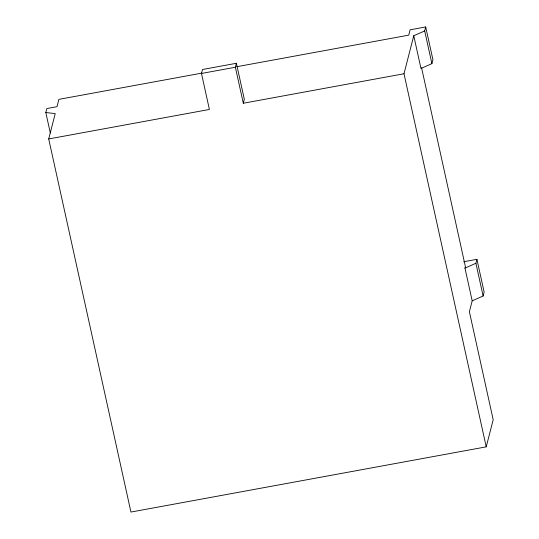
<?xml version="1.0" encoding="UTF-8"?>
<svg xmlns="http://www.w3.org/2000/svg" width="539" height="539" viewBox="0 0 539 539"><rect width="100%" height="100%" fill="white"/><g stroke="black" fill="none" stroke-linecap="round" stroke-linejoin="round"><path stroke-width="0.81" d="M50.316 132.965L45.808 112.516L46.826 108.555L56.999 106.688L58.879 99.365L201.963 73.102M421.559 67.712L465.373 266.529L464.968 268.112L472.184 300.836L469.388 311.724L493.192 419.726L486.225 446.851L130.943 512.05L48.712 138.954L55.221 113.614L45.808 112.516M48.712 138.954L209.401 109.464L201.471 73.466L202.489 69.504L236.385 63.285L244.322 99.284L243.305 103.245L403.994 73.755L413.757 35.742L424.685 30.912L425.702 26.95L410.112 29.813L408.737 35.156L236.702 66.728M243.305 103.245L235.368 67.24L236.385 63.285M413.757 35.742L420.966 68.473L431.901 63.636L432.918 59.681L425.702 26.95M472.184 300.836L483.112 296.005L475.903 263.275L476.921 259.32L463.783 261.725M483.112 296.005L484.13 292.044L476.921 259.32M464.968 268.112L475.903 263.275M201.471 73.466L235.368 67.24M424.685 30.912L431.901 63.636M403.994 73.755L486.225 446.851"/></g></svg>
